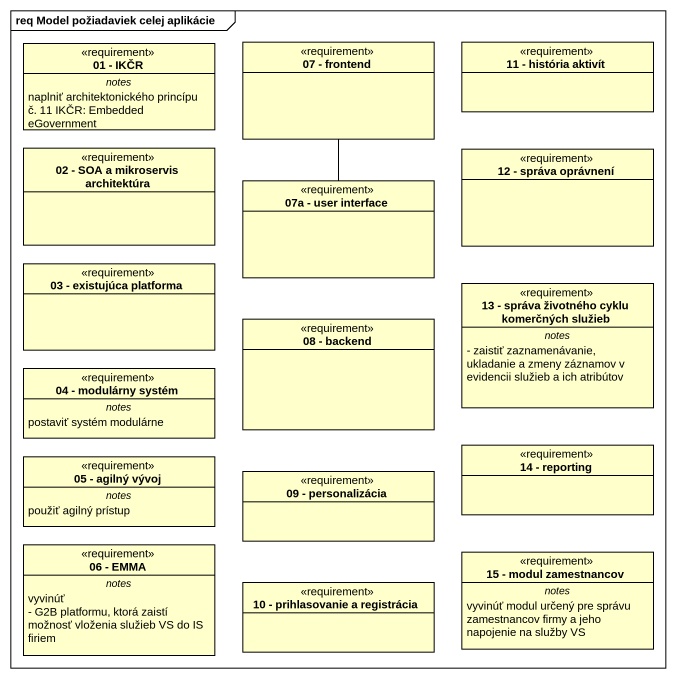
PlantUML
@startuml
mainframe req Model požiadaviek celej aplikácie
hide circle
hide empty members
skinparam classAttributeIconSize 0
class "01 - IKČR" as r01_IKČR <<requirement>> {
  -- notes --
  naplniť architektonického princípu č. 11 IKČR: Embedded eGovernment
}
class "07 - frontend" as r07_frontend <<requirement>>
class "11 - história aktivít" as r11_história_aktivít <<requirement>>
class "02 - SOA a mikroservis architektúra" as r02_SOA_a_mikroservis <<requirement>>
class "07a - user interface" as r07a_user_interface <<requirement>>
class "12 - správa oprávnení" as r12_správa_oprávnení <<requirement>>
class "03 - existujúca platforma" as r03_existujúca_platforma <<requirement>>
class "08 - backend" as r08_backend <<requirement>>
class "13 - správa životného cyklu komerčných služieb" as r13_správa_životného_cyklu <<requirement>> {
  -- notes --
  - zaistiť zaznamenávanie, ukladanie a zmeny záznamov v evidencii služieb a ich atribútov
}
class "04 - modulárny systém" as r04_modulárny_systém <<requirement>> {
  -- notes --
  postaviť systém modulárne
}
class "05 - agilný vývoj" as r05_agilný_vývoj <<requirement>> {
  -- notes --
  použiť agilný prístup
}
class "14 - reporting" as r14_reporting <<requirement>>
class "09 - personalizácia" as r09_personalizácia <<requirement>>
class "06 - EMMA" as r06_EMMA <<requirement>> {
  -- notes --
  vyvinúť
  - G2B platformu, ktorá zaistí možnosť vloženia služieb VS do IS firiem
}
class "15 - modul zamestnancov" as r15_modul_zamestnancov <<requirement>> {
  -- notes --
  vyvinúť modul určený pre správu zamestnancov firmy a jeho napojenie na služby VS
}
class "10 - prihlasovanie a registrácia" as r10_prihlasovanie_a <<requirement>>
r07_frontend -- r07a_user_interface
@enduml
